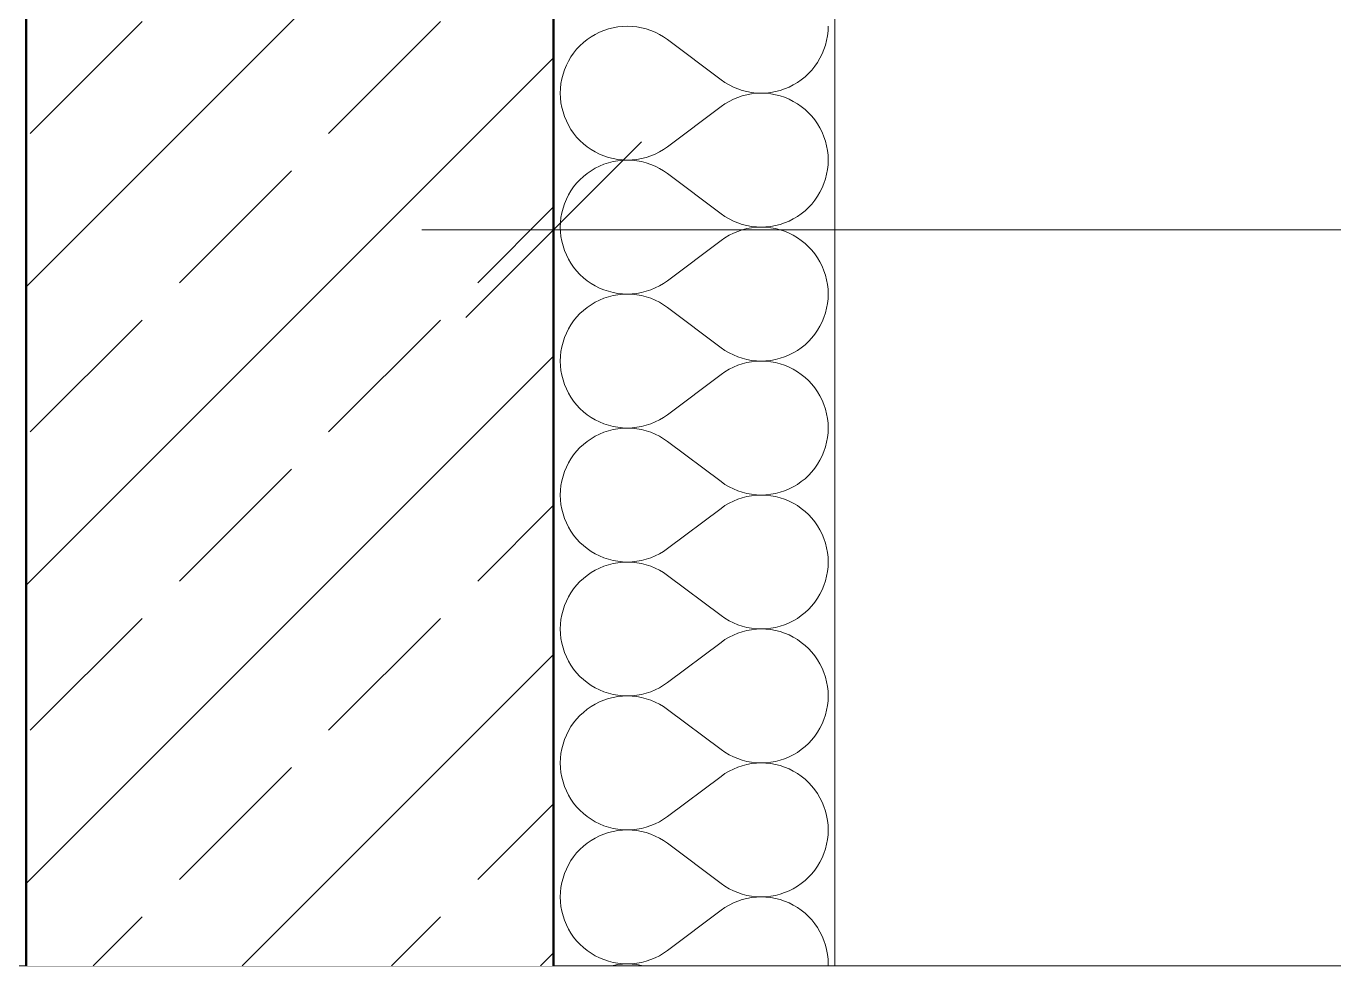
# Model space of a CAD drawing. Header units: centimetres. Extents: x 52.8 to 69.4, y 16.8 to 58.2.
# Drawn here: x 60.13 to 61.618, y 16.794 to 17.863 of the extents above; entities that cross this region are included whole.
import ezdxf
from ezdxf.xclip import XClip

# ---------------------------------------------------------------- set-up
doc = ezdxf.new("R2010")
doc.units = ezdxf.units.CM
doc.header["$MEASUREMENT"] = 0
doc.header["$XCLIPFRAME"] = 0
doc.set_wipeout_variables(frame=1)
for name, pattern in [('ML1_Strichlinie Eng Konstruktion', [0.225, 0.075, -0.15]), ('Strichlinie', [0.4, 0.3, -0.1]), ('Wipeout_Contour', [100, 0, -100])]:
    doc.linetypes.add(name, pattern=pattern)
for name, color, linetype in [('-2._Grundriss 2.UG_7_Bemaßung 50.gfb', 7, 'Continuous'), ('-2._Grundriss 2.UG_7_Decken.gfb', 7, 'Continuous'), ('-2._Grundriss 2.UG_7_Fassade.gfb', 7, 'Continuous'), ('-2._Grundriss 2.UG_7_Neubau_Wände massiv.gfb', 7, 'Continuous'), ('-2._Grundriss 2.UG_7_Unterdecken.gfb', 7, 'Continuous')]:
    doc.layers.add(name, color=color, linetype=linetype)

# ---------------------------------------------------------------- blocks, each defined once
blk = doc.blocks.new('*X308')
at = {"layer": '-2._Grundriss 2.UG_7_Fassade.gfb', "color": 8, "linetype": 'Continuous', "lineweight": 13, "ltscale": 10}
for p, q in [((60.7773, 17.8538), (60.7726, 17.8511)), ((60.7822, 17.8563), (60.7773, 17.8538)), ((60.7872, 17.8583), (60.7822, 17.8563)), ((60.7924, 17.8601), (60.7872, 17.8583)), ((60.7976, 17.8614), (60.7924, 17.8601)), ((60.803, 17.8624), (60.7976, 17.8614)), ((60.8084, 17.8629), (60.803, 17.8624)), ((60.8138, 17.8631), (60.8084, 17.8629)), ((60.8193, 17.8629), (60.8138, 17.8631)), ((60.8247, 17.8624), (60.8193, 17.8629)), ((60.83, 17.8614), (60.8247, 17.8624)), ((60.8353, 17.86), (60.83, 17.8614)), ((60.8405, 17.8583), (60.8353, 17.86)), ((60.8455, 17.8562), (60.8405, 17.8583)), ((60.8504, 17.8538), (60.8455, 17.8562)), ((60.855, 17.851), (60.8504, 17.8538)), ((61.0406, 17.8469), (61.0416, 17.8523)), ((61.0416, 17.8523), (61.0422, 17.8577)), ((61.0422, 17.8577), (61.0424, 17.8631)), ((60.7562, 17.8369), (60.7528, 17.8326)), ((60.7599, 17.8408), (60.7562, 17.8369)), ((60.7639, 17.8445), (60.7599, 17.8408)), ((60.7682, 17.848), (60.7639, 17.8445)), ((60.7726, 17.8511), (60.7682, 17.848)), ((60.8595, 17.8479), (60.855, 17.851)), ((60.8595, 17.8479), (60.9205, 17.8022)), ((61.0376, 17.8365), (61.0393, 17.8417)), ((61.0393, 17.8417), (61.0406, 17.8469)), ((60.7469, 17.8235), (60.7445, 17.8186)), ((60.7497, 17.8282), (60.7469, 17.8235)), ((60.7528, 17.8326), (60.7497, 17.8282)), ((61.0272, 17.8175), (61.0303, 17.8219)), ((61.0303, 17.8219), (61.033, 17.8266)), ((61.033, 17.8266), (61.0355, 17.8315)), ((61.0355, 17.8315), (61.0376, 17.8365)), ((60.7407, 17.8084), (60.7393, 17.8032)), ((60.7424, 17.8136), (60.7407, 17.8084)), ((60.7445, 17.8186), (60.7424, 17.8136)), ((61.016, 17.8055), (61.02, 17.8092)), ((61.02, 17.8092), (61.0237, 17.8132)), ((61.0237, 17.8132), (61.0272, 17.8175)), ((60.7378, 17.7924), (60.7376, 17.787)), ((60.7384, 17.7978), (60.7378, 17.7924)), ((60.7393, 17.8032), (60.7384, 17.7978)), ((60.9205, 17.8022), (60.9249, 17.7991)), ((60.9249, 17.7991), (60.9296, 17.7963)), ((60.9296, 17.7963), (60.9345, 17.7939)), ((60.9345, 17.7939), (60.9395, 17.7918)), ((60.9928, 17.7917), (60.9978, 17.7938)), ((60.9978, 17.7938), (61.0027, 17.7963)), ((61.0027, 17.7963), (61.0073, 17.799)), ((61.0073, 17.799), (61.0118, 17.8021)), ((61.0118, 17.8021), (61.016, 17.8055)), ((60.7376, 17.787), (60.7378, 17.7815)), ((60.7378, 17.7815), (60.7384, 17.7761)), ((60.9296, 17.7776), (60.9249, 17.7748)), ((60.9345, 17.78), (60.9296, 17.7776)), ((60.9395, 17.7821), (60.9345, 17.78)), ((60.9395, 17.7918), (60.9446, 17.7901)), ((60.9446, 17.7838), (60.9395, 17.7821)), ((60.9446, 17.7901), (60.9499, 17.7887)), ((60.9499, 17.7852), (60.9446, 17.7838)), ((60.9499, 17.7887), (60.9553, 17.7877)), ((60.9553, 17.7862), (60.9499, 17.7852)), ((60.9553, 17.7877), (60.9607, 17.7871)), ((60.9607, 17.7868), (60.9553, 17.7862)), ((60.9607, 17.7871), (60.9661, 17.787)), ((60.9661, 17.787), (60.9607, 17.7868)), ((60.9661, 17.787), (60.9716, 17.7871)), ((60.9716, 17.7868), (60.9661, 17.787)), ((60.9716, 17.7871), (60.977, 17.7877)), ((60.977, 17.7862), (60.9716, 17.7868)), ((60.977, 17.7877), (60.9823, 17.7887)), ((60.9823, 17.7852), (60.977, 17.7862)), ((60.9823, 17.7887), (60.9876, 17.79)), ((60.9876, 17.7839), (60.9823, 17.7852)), ((60.9876, 17.79), (60.9928, 17.7917)), ((60.9928, 17.7822), (60.9876, 17.7839)), ((60.9978, 17.7801), (60.9928, 17.7822)), ((61.0027, 17.7776), (60.9978, 17.7801)), ((61.0073, 17.7749), (61.0027, 17.7776)), ((60.7384, 17.7761), (60.7393, 17.7707)), ((60.7393, 17.7707), (60.7407, 17.7655)), ((60.7407, 17.7655), (60.7424, 17.7603)), ((60.8595, 17.726), (60.9205, 17.7717)), ((60.9249, 17.7748), (60.9205, 17.7717)), ((61.0118, 17.7718), (61.0073, 17.7749)), ((61.016, 17.7684), (61.0118, 17.7718)), ((61.02, 17.7647), (61.016, 17.7684)), ((61.0237, 17.7607), (61.02, 17.7647)), ((60.7424, 17.7603), (60.7445, 17.7553)), ((60.7445, 17.7553), (60.7469, 17.7504)), ((60.7469, 17.7504), (60.7497, 17.7457)), ((61.0272, 17.7564), (61.0237, 17.7607)), ((61.0303, 17.752), (61.0272, 17.7564)), ((61.033, 17.7473), (61.0303, 17.752)), ((60.7497, 17.7457), (60.7528, 17.7413)), ((60.7528, 17.7413), (60.7562, 17.737)), ((60.7562, 17.737), (60.7599, 17.7331)), ((60.7599, 17.7331), (60.7639, 17.7294)), ((61.0355, 17.7424), (61.033, 17.7473)), ((61.0376, 17.7374), (61.0355, 17.7424)), ((61.0393, 17.7322), (61.0376, 17.7374)), ((60.7639, 17.7294), (60.7682, 17.7259)), ((60.7682, 17.7259), (60.7726, 17.7228)), ((60.7726, 17.7228), (60.7773, 17.7201)), ((60.7773, 17.7201), (60.7822, 17.7176)), ((60.7822, 17.7176), (60.7872, 17.7156)), ((60.8405, 17.7156), (60.8455, 17.7177)), ((60.8455, 17.7177), (60.8504, 17.7201)), ((60.8504, 17.7201), (60.855, 17.7229)), ((60.855, 17.7229), (60.8595, 17.726)), ((61.0406, 17.727), (61.0393, 17.7322)), ((61.0416, 17.7216), (61.0406, 17.727)), ((61.0422, 17.7162), (61.0416, 17.7216)), ((60.7822, 17.7039), (60.7773, 17.7015)), ((60.7872, 17.706), (60.7822, 17.7039)), ((60.7872, 17.7156), (60.7924, 17.7138)), ((60.7924, 17.7077), (60.7872, 17.706)), ((60.7924, 17.7138), (60.7976, 17.7125)), ((60.7976, 17.709), (60.7924, 17.7077)), ((60.7976, 17.7125), (60.803, 17.7115)), ((60.803, 17.71), (60.7976, 17.709)), ((60.803, 17.7115), (60.8084, 17.711)), ((60.8084, 17.7106), (60.803, 17.71)), ((60.8084, 17.711), (60.8138, 17.7108)), ((60.8138, 17.7108), (60.8084, 17.7106)), ((60.8138, 17.7108), (60.8193, 17.711)), ((60.8193, 17.7106), (60.8138, 17.7108)), ((60.8193, 17.711), (60.8247, 17.7115)), ((60.8247, 17.71), (60.8193, 17.7106)), ((60.8247, 17.7115), (60.83, 17.7125)), ((60.83, 17.709), (60.8247, 17.71)), ((60.83, 17.7125), (60.8353, 17.7139)), ((60.8353, 17.7077), (60.83, 17.709)), ((60.8353, 17.7139), (60.8405, 17.7156)), ((60.8405, 17.7059), (60.8353, 17.7077)), ((60.8455, 17.7038), (60.8405, 17.7059)), ((60.8504, 17.7014), (60.8455, 17.7038)), ((61.0416, 17.6999), (61.0422, 17.7053)), ((61.0424, 17.7108), (61.0422, 17.7162)), ((61.0422, 17.7053), (61.0424, 17.7108)), ((60.7599, 17.6885), (60.7562, 17.6845)), ((60.7639, 17.6922), (60.7599, 17.6885)), ((60.7682, 17.6956), (60.7639, 17.6922)), ((60.7726, 17.6987), (60.7682, 17.6956)), ((60.7773, 17.7015), (60.7726, 17.6987)), ((60.855, 17.6986), (60.8504, 17.7014)), ((60.8595, 17.6955), (60.855, 17.6986)), ((60.8595, 17.6955), (60.9205, 17.6498)), ((61.0376, 17.6841), (61.0393, 17.6893)), ((61.0393, 17.6893), (61.0406, 17.6946)), ((61.0406, 17.6946), (61.0416, 17.6999)), ((60.7497, 17.6758), (60.7469, 17.6711)), ((60.7528, 17.6802), (60.7497, 17.6758)), ((60.7562, 17.6845), (60.7528, 17.6802)), ((61.0303, 17.6696), (61.033, 17.6742)), ((61.033, 17.6742), (61.0355, 17.6791)), ((61.0355, 17.6791), (61.0376, 17.6841)), ((60.7424, 17.6612), (60.7407, 17.656)), ((60.7445, 17.6662), (60.7424, 17.6612)), ((60.7469, 17.6711), (60.7445, 17.6662)), ((61.02, 17.6569), (61.0237, 17.6608)), ((61.0237, 17.6608), (61.0272, 17.6651)), ((61.0272, 17.6651), (61.0303, 17.6696)), ((60.7384, 17.6454), (60.7378, 17.64)), ((60.7393, 17.6508), (60.7384, 17.6454)), ((60.7407, 17.656), (60.7393, 17.6508)), ((60.9205, 17.6498), (60.9249, 17.6467)), ((60.9249, 17.6467), (60.9296, 17.6439)), ((60.9296, 17.6439), (60.9345, 17.6415)), ((60.9978, 17.6414), (61.0027, 17.6439)), ((61.0027, 17.6439), (61.0073, 17.6466)), ((61.0073, 17.6466), (61.0118, 17.6497)), ((61.0118, 17.6497), (61.016, 17.6532)), ((61.016, 17.6532), (61.02, 17.6569)), ((60.7378, 17.64), (60.7376, 17.6346)), ((60.7376, 17.6346), (60.7378, 17.6291)), ((60.7378, 17.6291), (60.7384, 17.6237)), ((60.9345, 17.6415), (60.9395, 17.6394)), ((60.9395, 17.6297), (60.9345, 17.6277)), ((60.9395, 17.6394), (60.9446, 17.6377)), ((60.9446, 17.6315), (60.9395, 17.6297)), ((60.9446, 17.6377), (60.9499, 17.6363)), ((60.9499, 17.6328), (60.9446, 17.6315)), ((60.9499, 17.6363), (60.9553, 17.6354)), ((60.9553, 17.6338), (60.9499, 17.6328)), ((60.9553, 17.6354), (60.9607, 17.6348)), ((60.9607, 17.6344), (60.9553, 17.6338)), ((60.9607, 17.6348), (60.9661, 17.6346)), ((60.9661, 17.6346), (60.9607, 17.6344)), ((60.9661, 17.6346), (60.9716, 17.6348)), ((60.9716, 17.6344), (60.9661, 17.6346)), ((60.9716, 17.6348), (60.977, 17.6353)), ((60.977, 17.6338), (60.9716, 17.6344)), ((60.977, 17.6353), (60.9823, 17.6363)), ((60.9823, 17.6328), (60.977, 17.6338)), ((60.9823, 17.6363), (60.9876, 17.6376)), ((60.9876, 17.6315), (60.9823, 17.6328)), ((60.9876, 17.6376), (60.9928, 17.6394)), ((60.9928, 17.6298), (60.9876, 17.6315)), ((60.9928, 17.6394), (60.9978, 17.6414)), ((60.9978, 17.6277), (60.9928, 17.6298)), ((60.7384, 17.6237), (60.7393, 17.6184)), ((60.7393, 17.6184), (60.7407, 17.6131)), ((60.8595, 17.5736), (60.9205, 17.6193)), ((60.9249, 17.6224), (60.9205, 17.6193)), ((60.9296, 17.6252), (60.9249, 17.6224)), ((60.9345, 17.6277), (60.9296, 17.6252)), ((61.0027, 17.6253), (60.9978, 17.6277)), ((61.0073, 17.6225), (61.0027, 17.6253)), ((61.0118, 17.6194), (61.0073, 17.6225)), ((61.016, 17.616), (61.0118, 17.6194)), ((61.02, 17.6123), (61.016, 17.616)), ((60.7407, 17.6131), (60.7424, 17.6079)), ((60.7424, 17.6079), (60.7445, 17.6029)), ((60.7445, 17.6029), (60.7469, 17.598)), ((61.0237, 17.6083), (61.02, 17.6123)), ((61.0272, 17.6041), (61.0237, 17.6083)), ((61.0303, 17.5996), (61.0272, 17.6041)), ((61.033, 17.5949), (61.0303, 17.5996)), ((60.7469, 17.598), (60.7497, 17.5934)), ((60.7497, 17.5934), (60.7528, 17.5889)), ((60.7528, 17.5889), (60.7562, 17.5847)), ((60.7562, 17.5847), (60.7599, 17.5807)), ((61.0355, 17.59), (61.033, 17.5949)), ((61.0376, 17.585), (61.0355, 17.59)), ((61.0393, 17.5799), (61.0376, 17.585)), ((60.7599, 17.5807), (60.7639, 17.577)), ((60.7639, 17.577), (60.7682, 17.5736)), ((60.7682, 17.5736), (60.7726, 17.5705)), ((60.7726, 17.5705), (60.7773, 17.5677)), ((60.8504, 17.5677), (60.855, 17.5705)), ((60.855, 17.5705), (60.8595, 17.5736)), ((61.0406, 17.5746), (61.0393, 17.5799)), ((61.0416, 17.5692), (61.0406, 17.5746)), ((61.0422, 17.5638), (61.0416, 17.5692)), ((60.7773, 17.5677), (60.7822, 17.5652)), ((60.7822, 17.5652), (60.7872, 17.5632)), ((60.7872, 17.5632), (60.7924, 17.5615)), ((60.7924, 17.5553), (60.7872, 17.5536)), ((60.7924, 17.5615), (60.7976, 17.5601)), ((60.7976, 17.5566), (60.7924, 17.5553)), ((60.7976, 17.5601), (60.803, 17.5591)), ((60.803, 17.5576), (60.7976, 17.5566)), ((60.803, 17.5591), (60.8084, 17.5586)), ((60.8084, 17.5582), (60.803, 17.5576)), ((60.8084, 17.5586), (60.8138, 17.5584)), ((60.8138, 17.5584), (60.8084, 17.5582)), ((60.8138, 17.5584), (60.8193, 17.5586)), ((60.8193, 17.5582), (60.8138, 17.5584)), ((60.8193, 17.5586), (60.8247, 17.5592)), ((60.8247, 17.5576), (60.8193, 17.5582)), ((60.8247, 17.5592), (60.83, 17.5601)), ((60.83, 17.5566), (60.8247, 17.5576)), ((60.83, 17.5601), (60.8353, 17.5615)), ((60.8353, 17.5553), (60.83, 17.5566)), ((60.8353, 17.5615), (60.8405, 17.5632)), ((60.8405, 17.5536), (60.8353, 17.5553)), ((60.8405, 17.5632), (60.8455, 17.5653)), ((60.8455, 17.5653), (60.8504, 17.5677)), ((61.0424, 17.5584), (61.0422, 17.5638)), ((61.0422, 17.5529), (61.0424, 17.5584)), ((60.7639, 17.5398), (60.7599, 17.5361)), ((60.7682, 17.5432), (60.7639, 17.5398)), ((60.7726, 17.5463), (60.7682, 17.5432)), ((60.7773, 17.5491), (60.7726, 17.5463)), ((60.7822, 17.5515), (60.7773, 17.5491)), ((60.7872, 17.5536), (60.7822, 17.5515)), ((60.8455, 17.5515), (60.8405, 17.5536)), ((60.8504, 17.549), (60.8455, 17.5515)), ((60.855, 17.5462), (60.8504, 17.549)), ((60.8595, 17.5431), (60.855, 17.5462)), ((60.8595, 17.5431), (60.9205, 17.4974)), ((61.0393, 17.5369), (61.0406, 17.5422)), ((61.0406, 17.5422), (61.0416, 17.5475)), ((61.0416, 17.5475), (61.0422, 17.5529)), ((60.7528, 17.5279), (60.7497, 17.5234)), ((60.7562, 17.5321), (60.7528, 17.5279)), ((60.7599, 17.5361), (60.7562, 17.5321)), ((61.033, 17.5219), (61.0355, 17.5267)), ((61.0355, 17.5267), (61.0376, 17.5317)), ((61.0376, 17.5317), (61.0393, 17.5369)), ((60.7445, 17.5139), (60.7424, 17.5088)), ((60.7469, 17.5187), (60.7445, 17.5139)), ((60.7497, 17.5234), (60.7469, 17.5187)), ((61.0237, 17.5085), (61.0272, 17.5127)), ((61.0272, 17.5127), (61.0303, 17.5172)), ((61.0303, 17.5172), (61.033, 17.5219)), ((60.7393, 17.4984), (60.7384, 17.493)), ((60.7407, 17.5037), (60.7393, 17.4984)), ((60.7424, 17.5088), (60.7407, 17.5037)), ((60.9205, 17.4974), (60.9249, 17.4943)), ((61.0073, 17.4943), (61.0118, 17.4974)), ((61.0118, 17.4974), (61.016, 17.5008)), ((61.016, 17.5008), (61.02, 17.5045)), ((61.02, 17.5045), (61.0237, 17.5085)), ((60.7378, 17.4876), (60.7376, 17.4822)), ((60.7376, 17.4822), (60.7378, 17.4768)), ((60.7384, 17.493), (60.7378, 17.4876)), ((60.9249, 17.4943), (60.9296, 17.4915)), ((60.9296, 17.4915), (60.9345, 17.4891)), ((60.9345, 17.4891), (60.9395, 17.487)), ((60.9395, 17.487), (60.9446, 17.4853)), ((60.9446, 17.4853), (60.9499, 17.4839)), ((60.9499, 17.4804), (60.9446, 17.4791)), ((60.9499, 17.4839), (60.9553, 17.483)), ((60.9553, 17.4814), (60.9499, 17.4804)), ((60.9553, 17.483), (60.9607, 17.4824)), ((60.9607, 17.482), (60.9553, 17.4814)), ((60.9607, 17.4824), (60.9661, 17.4822)), ((60.9661, 17.4822), (60.9607, 17.482)), ((60.9661, 17.4822), (60.9716, 17.4824)), ((60.9716, 17.482), (60.9661, 17.4822)), ((60.9716, 17.4824), (60.977, 17.483)), ((60.977, 17.4814), (60.9716, 17.482)), ((60.977, 17.483), (60.9823, 17.4839)), ((60.9823, 17.4805), (60.977, 17.4814)), ((60.9823, 17.4839), (60.9876, 17.4853)), ((60.9876, 17.4791), (60.9823, 17.4805)), ((60.9876, 17.4853), (60.9928, 17.487)), ((60.9928, 17.487), (60.9978, 17.4891)), ((60.9978, 17.4891), (61.0027, 17.4915)), ((61.0027, 17.4915), (61.0073, 17.4943)), ((60.7378, 17.4768), (60.7384, 17.4713)), ((60.7384, 17.4713), (60.7393, 17.466)), ((60.7393, 17.466), (60.7407, 17.4607)), ((60.8595, 17.4212), (60.9205, 17.467)), ((60.9249, 17.4701), (60.9205, 17.467)), ((60.9296, 17.4728), (60.9249, 17.4701)), ((60.9345, 17.4753), (60.9296, 17.4728)), ((60.9395, 17.4774), (60.9345, 17.4753)), ((60.9446, 17.4791), (60.9395, 17.4774)), ((60.9928, 17.4774), (60.9876, 17.4791)), ((60.9978, 17.4753), (60.9928, 17.4774)), ((61.0027, 17.4729), (60.9978, 17.4753)), ((61.0073, 17.4701), (61.0027, 17.4729)), ((61.0118, 17.467), (61.0073, 17.4701)), ((61.016, 17.4636), (61.0118, 17.467)), ((60.7407, 17.4607), (60.7424, 17.4556)), ((60.7424, 17.4556), (60.7445, 17.4505)), ((60.7445, 17.4505), (60.7469, 17.4457)), ((61.02, 17.4599), (61.016, 17.4636)), ((61.0237, 17.4559), (61.02, 17.4599)), ((61.0272, 17.4517), (61.0237, 17.4559)), ((61.0303, 17.4472), (61.0272, 17.4517)), ((60.7469, 17.4457), (60.7497, 17.441)), ((60.7497, 17.441), (60.7528, 17.4365)), ((60.7528, 17.4365), (60.7562, 17.4323)), ((61.033, 17.4425), (61.0303, 17.4472)), ((61.0355, 17.4377), (61.033, 17.4425)), ((61.0376, 17.4326), (61.0355, 17.4377)), ((60.7562, 17.4323), (60.7599, 17.4283)), ((60.7599, 17.4283), (60.7639, 17.4246)), ((60.7639, 17.4246), (60.7682, 17.4212)), ((60.7682, 17.4212), (60.7726, 17.4181)), ((60.855, 17.4181), (60.8595, 17.4212)), ((61.0393, 17.4275), (61.0376, 17.4326)), ((61.0406, 17.4222), (61.0393, 17.4275)), ((61.0416, 17.4168), (61.0406, 17.4222)), ((60.7726, 17.4181), (60.7773, 17.4153)), ((60.7773, 17.4153), (60.7822, 17.4129)), ((60.7822, 17.4129), (60.7872, 17.4108)), ((60.7872, 17.4108), (60.7924, 17.4091)), ((60.7924, 17.4091), (60.7976, 17.4077)), ((60.7976, 17.4077), (60.803, 17.4068)), ((60.803, 17.4052), (60.7976, 17.4043)), ((60.803, 17.4068), (60.8084, 17.4062)), ((60.8084, 17.4058), (60.803, 17.4052)), ((60.8084, 17.4062), (60.8138, 17.406)), ((60.8138, 17.406), (60.8084, 17.4058)), ((60.8138, 17.406), (60.8193, 17.4062)), ((60.8193, 17.4058), (60.8138, 17.406)), ((60.8193, 17.4062), (60.8247, 17.4068)), ((60.8247, 17.4052), (60.8193, 17.4058)), ((60.8247, 17.4068), (60.83, 17.4078)), ((60.83, 17.4042), (60.8247, 17.4052)), ((60.83, 17.4078), (60.8353, 17.4091)), ((60.8353, 17.4091), (60.8405, 17.4108)), ((60.8405, 17.4108), (60.8455, 17.4129)), ((60.8455, 17.4129), (60.8504, 17.4153)), ((60.8504, 17.4153), (60.855, 17.4181)), ((61.0422, 17.4114), (61.0416, 17.4168)), ((61.0424, 17.406), (61.0422, 17.4114)), ((61.0422, 17.4006), (61.0424, 17.406)), ((60.7682, 17.3908), (60.7639, 17.3874)), ((60.7726, 17.3939), (60.7682, 17.3908)), ((60.7773, 17.3967), (60.7726, 17.3939)), ((60.7822, 17.3991), (60.7773, 17.3967)), ((60.7872, 17.4012), (60.7822, 17.3991)), ((60.7924, 17.4029), (60.7872, 17.4012)), ((60.7976, 17.4043), (60.7924, 17.4029)), ((60.8353, 17.4029), (60.83, 17.4042)), ((60.8405, 17.4012), (60.8353, 17.4029)), ((60.8455, 17.3991), (60.8405, 17.4012)), ((60.8504, 17.3966), (60.8455, 17.3991)), ((60.855, 17.3939), (60.8504, 17.3966)), ((60.8595, 17.3908), (60.855, 17.3939)), ((60.8595, 17.3908), (60.9205, 17.345)), ((61.0406, 17.3898), (61.0416, 17.3952)), ((61.0416, 17.3952), (61.0422, 17.4006)), ((60.7528, 17.3755), (60.7497, 17.371)), ((60.7562, 17.3797), (60.7528, 17.3755)), ((60.7599, 17.3837), (60.7562, 17.3797)), ((60.7639, 17.3874), (60.7599, 17.3837)), ((61.0355, 17.3743), (61.0376, 17.3794)), ((61.0376, 17.3794), (61.0393, 17.3845)), ((61.0393, 17.3845), (61.0406, 17.3898)), ((60.7445, 17.3615), (60.7424, 17.3564)), ((60.7469, 17.3663), (60.7445, 17.3615)), ((60.7497, 17.371), (60.7469, 17.3663)), ((61.0272, 17.3603), (61.0303, 17.3648)), ((61.0303, 17.3648), (61.033, 17.3695)), ((61.033, 17.3695), (61.0355, 17.3743)), ((60.7393, 17.346), (60.7384, 17.3407)), ((60.7407, 17.3513), (60.7393, 17.346)), ((60.7424, 17.3564), (60.7407, 17.3513)), ((61.0118, 17.345), (61.016, 17.3484)), ((61.016, 17.3484), (61.02, 17.3521)), ((61.02, 17.3521), (61.0237, 17.3561)), ((61.0237, 17.3561), (61.0272, 17.3603)), ((60.7378, 17.3352), (60.7376, 17.3298)), ((60.7384, 17.3407), (60.7378, 17.3352)), ((60.9205, 17.345), (60.9249, 17.3419)), ((60.9249, 17.3419), (60.9296, 17.3392)), ((60.9296, 17.3392), (60.9345, 17.3367)), ((60.9345, 17.3367), (60.9395, 17.3346)), ((60.9395, 17.3346), (60.9446, 17.3329)), ((60.9446, 17.3329), (60.9499, 17.3316)), ((60.9499, 17.3316), (60.9553, 17.3306)), ((60.977, 17.3306), (60.9823, 17.3315)), ((60.9823, 17.3315), (60.9876, 17.3329)), ((60.9876, 17.3329), (60.9928, 17.3346)), ((60.9928, 17.3346), (60.9978, 17.3367)), ((60.9978, 17.3367), (61.0027, 17.3391)), ((61.0027, 17.3391), (61.0073, 17.3419)), ((61.0073, 17.3419), (61.0118, 17.345)), ((60.7376, 17.3298), (60.7378, 17.3244)), ((60.7378, 17.3244), (60.7384, 17.319)), ((60.7384, 17.319), (60.7393, 17.3136)), ((60.9249, 17.3177), (60.9205, 17.3146)), ((60.9296, 17.3205), (60.9249, 17.3177)), ((60.9345, 17.3229), (60.9296, 17.3205)), ((60.9395, 17.325), (60.9345, 17.3229)), ((60.9446, 17.3267), (60.9395, 17.325)), ((60.9499, 17.3281), (60.9446, 17.3267)), ((60.9553, 17.329), (60.9499, 17.3281)), ((60.9553, 17.3306), (60.9607, 17.33)), ((60.9607, 17.3296), (60.9553, 17.329)), ((60.9607, 17.33), (60.9661, 17.3298)), ((60.9661, 17.3298), (60.9607, 17.3296)), ((60.9661, 17.3298), (60.9716, 17.33)), ((60.9716, 17.3296), (60.9661, 17.3298)), ((60.9716, 17.33), (60.977, 17.3306)), ((60.977, 17.329), (60.9716, 17.3296)), ((60.9823, 17.3281), (60.977, 17.329)), ((60.9876, 17.3267), (60.9823, 17.3281)), ((60.9928, 17.325), (60.9876, 17.3267)), ((60.9978, 17.3229), (60.9928, 17.325)), ((61.0027, 17.3205), (60.9978, 17.3229)), ((61.0073, 17.3177), (61.0027, 17.3205)), ((61.0118, 17.3146), (61.0073, 17.3177)), ((60.7393, 17.3136), (60.7407, 17.3083)), ((60.7407, 17.3083), (60.7424, 17.3032)), ((60.7424, 17.3032), (60.7445, 17.2981)), ((60.8595, 17.2689), (60.9205, 17.3146)), ((61.016, 17.3112), (61.0118, 17.3146)), ((61.02, 17.3075), (61.016, 17.3112)), ((61.0237, 17.3035), (61.02, 17.3075)), ((61.0272, 17.2993), (61.0237, 17.3035)), ((60.7445, 17.2981), (60.7469, 17.2933)), ((60.7469, 17.2933), (60.7497, 17.2886)), ((60.7497, 17.2886), (60.7528, 17.2841)), ((61.0303, 17.2948), (61.0272, 17.2993)), ((61.033, 17.2901), (61.0303, 17.2948)), ((61.0355, 17.2853), (61.033, 17.2901)), ((60.7528, 17.2841), (60.7562, 17.2799)), ((60.7562, 17.2799), (60.7599, 17.2759)), ((60.7599, 17.2759), (60.7639, 17.2722)), ((60.7639, 17.2722), (60.7682, 17.2688)), ((61.0376, 17.2803), (61.0355, 17.2853)), ((61.0393, 17.2751), (61.0376, 17.2803)), ((61.0406, 17.2698), (61.0393, 17.2751)), ((60.7682, 17.2688), (60.7726, 17.2657)), ((60.7726, 17.2657), (60.7773, 17.2629)), ((60.7773, 17.2629), (60.7822, 17.2605)), ((60.7822, 17.2605), (60.7872, 17.2584)), ((60.7872, 17.2584), (60.7924, 17.2567)), ((60.7924, 17.2567), (60.7976, 17.2553)), ((60.83, 17.2554), (60.8353, 17.2567)), ((60.8353, 17.2567), (60.8405, 17.2584)), ((60.8405, 17.2584), (60.8455, 17.2605)), ((60.8455, 17.2605), (60.8504, 17.263)), ((60.8504, 17.263), (60.855, 17.2657)), ((60.855, 17.2657), (60.8595, 17.2689)), ((61.0416, 17.2645), (61.0406, 17.2698)), ((61.0422, 17.2591), (61.0416, 17.2645)), ((61.0424, 17.2536), (61.0422, 17.2591)), ((60.7726, 17.2415), (60.7682, 17.2384)), ((60.7773, 17.2443), (60.7726, 17.2415)), ((60.7822, 17.2467), (60.7773, 17.2443)), ((60.7872, 17.2488), (60.7822, 17.2467)), ((60.7924, 17.2505), (60.7872, 17.2488)), ((60.7976, 17.2519), (60.7924, 17.2505)), ((60.7976, 17.2553), (60.803, 17.2544)), ((60.803, 17.2528), (60.7976, 17.2519)), ((60.803, 17.2544), (60.8084, 17.2538)), ((60.8084, 17.2534), (60.803, 17.2528)), ((60.8084, 17.2538), (60.8138, 17.2536)), ((60.8138, 17.2536), (60.8084, 17.2534)), ((60.8138, 17.2536), (60.8193, 17.2538)), ((60.8193, 17.2534), (60.8138, 17.2536)), ((60.8193, 17.2538), (60.8247, 17.2544)), ((60.8247, 17.2528), (60.8193, 17.2534)), ((60.8247, 17.2544), (60.83, 17.2554)), ((60.83, 17.2519), (60.8247, 17.2528)), ((60.8353, 17.2505), (60.83, 17.2519)), ((60.8405, 17.2488), (60.8353, 17.2505)), ((60.8455, 17.2467), (60.8405, 17.2488)), ((60.8504, 17.2443), (60.8455, 17.2467)), ((60.855, 17.2415), (60.8504, 17.2443)), ((61.0406, 17.2374), (61.0416, 17.2428)), ((61.0416, 17.2428), (61.0422, 17.2482)), ((61.0422, 17.2482), (61.0424, 17.2536)), ((60.7562, 17.2273), (60.7528, 17.2231)), ((60.7599, 17.2313), (60.7562, 17.2273)), ((60.7639, 17.235), (60.7599, 17.2313)), ((60.7682, 17.2384), (60.7639, 17.235)), ((60.8595, 17.2384), (60.855, 17.2415)), ((60.8595, 17.2384), (60.9205, 17.1927)), ((61.0355, 17.222), (61.0376, 17.227)), ((61.0376, 17.227), (61.0393, 17.2321)), ((61.0393, 17.2321), (61.0406, 17.2374)), ((60.7469, 17.214), (60.7445, 17.2091)), ((60.7497, 17.2186), (60.7469, 17.214)), ((60.7528, 17.2231), (60.7497, 17.2186)), ((61.0272, 17.2079), (61.0303, 17.2124)), ((61.0303, 17.2124), (61.033, 17.2171)), ((61.033, 17.2171), (61.0355, 17.222)), ((60.7407, 17.1989), (60.7393, 17.1936)), ((60.7424, 17.2041), (60.7407, 17.1989)), ((60.7445, 17.2091), (60.7424, 17.2041)), ((61.016, 17.196), (61.02, 17.1997)), ((61.02, 17.1997), (61.0237, 17.2037)), ((61.0237, 17.2037), (61.0272, 17.2079)), ((60.7378, 17.1829), (60.7376, 17.1774)), ((60.7384, 17.1883), (60.7378, 17.1829)), ((60.7393, 17.1936), (60.7384, 17.1883)), ((60.9205, 17.1927), (60.9249, 17.1896)), ((60.9249, 17.1896), (60.9296, 17.1868)), ((60.9296, 17.1868), (60.9345, 17.1843)), ((60.9345, 17.1843), (60.9395, 17.1823)), ((60.9395, 17.1823), (60.9446, 17.1805)), ((60.9876, 17.1805), (60.9928, 17.1822)), ((60.9928, 17.1822), (60.9978, 17.1843)), ((60.9978, 17.1843), (61.0027, 17.1867)), ((61.0027, 17.1867), (61.0073, 17.1895)), ((61.0073, 17.1895), (61.0118, 17.1926)), ((61.0118, 17.1926), (61.016, 17.196)), ((60.7376, 17.1774), (60.7378, 17.172)), ((60.7378, 17.172), (60.7384, 17.1666)), ((60.9296, 17.1681), (60.9249, 17.1653)), ((60.9345, 17.1705), (60.9296, 17.1681)), ((60.9395, 17.1726), (60.9345, 17.1705)), ((60.9446, 17.1743), (60.9395, 17.1726)), ((60.9446, 17.1805), (60.9499, 17.1792)), ((60.9499, 17.1757), (60.9446, 17.1743)), ((60.9499, 17.1792), (60.9553, 17.1782)), ((60.9553, 17.1766), (60.9499, 17.1757)), ((60.9553, 17.1782), (60.9607, 17.1776)), ((60.9607, 17.1772), (60.9553, 17.1766)), ((60.9607, 17.1776), (60.9661, 17.1774)), ((60.9661, 17.1774), (60.9607, 17.1772)), ((60.9661, 17.1774), (60.9716, 17.1776)), ((60.9716, 17.1772), (60.9661, 17.1774)), ((60.9716, 17.1776), (60.977, 17.1782)), ((60.977, 17.1767), (60.9716, 17.1772)), ((60.977, 17.1782), (60.9823, 17.1792)), ((60.9823, 17.1757), (60.977, 17.1767)), ((60.9823, 17.1792), (60.9876, 17.1805)), ((60.9876, 17.1744), (60.9823, 17.1757)), ((60.9928, 17.1726), (60.9876, 17.1744)), ((60.9978, 17.1706), (60.9928, 17.1726)), ((61.0027, 17.1681), (60.9978, 17.1706)), ((61.0073, 17.1653), (61.0027, 17.1681)), ((60.7384, 17.1666), (60.7393, 17.1612)), ((60.7393, 17.1612), (60.7407, 17.156)), ((60.7407, 17.156), (60.7424, 17.1508)), ((60.8595, 17.1165), (60.9205, 17.1622)), ((60.9249, 17.1653), (60.9205, 17.1622)), ((61.0118, 17.1622), (61.0073, 17.1653)), ((61.016, 17.1588), (61.0118, 17.1622)), ((61.02, 17.1551), (61.016, 17.1588)), ((61.0237, 17.1511), (61.02, 17.1551)), ((60.7424, 17.1508), (60.7445, 17.1458)), ((60.7445, 17.1458), (60.7469, 17.1409)), ((60.7469, 17.1409), (60.7497, 17.1362)), ((61.0272, 17.1469), (61.0237, 17.1511)), ((61.0303, 17.1424), (61.0272, 17.1469)), ((61.033, 17.1378), (61.0303, 17.1424)), ((61.0355, 17.1329), (61.033, 17.1378)), ((60.7497, 17.1362), (60.7528, 17.1318)), ((60.7528, 17.1318), (60.7562, 17.1275)), ((60.7562, 17.1275), (60.7599, 17.1235)), ((60.7599, 17.1235), (60.7639, 17.1198)), ((61.0376, 17.1279), (61.0355, 17.1329)), ((61.0393, 17.1227), (61.0376, 17.1279)), ((61.0406, 17.1174), (61.0393, 17.1227)), ((60.7639, 17.1198), (60.7682, 17.1164)), ((60.7682, 17.1164), (60.7726, 17.1133)), ((60.7726, 17.1133), (60.7773, 17.1105)), ((60.7773, 17.1105), (60.7822, 17.1081)), ((60.7822, 17.1081), (60.7872, 17.106)), ((60.8405, 17.1061), (60.8455, 17.1081)), ((60.8455, 17.1081), (60.8504, 17.1106)), ((60.8504, 17.1106), (60.855, 17.1134)), ((60.855, 17.1134), (60.8595, 17.1165)), ((61.0416, 17.1121), (61.0406, 17.1174)), ((61.0422, 17.1067), (61.0416, 17.1121)), ((60.7822, 17.0944), (60.7773, 17.0919)), ((60.7872, 17.0964), (60.7822, 17.0944)), ((60.7872, 17.106), (60.7924, 17.1043)), ((60.7924, 17.0982), (60.7872, 17.0964)), ((60.7924, 17.1043), (60.7976, 17.103)), ((60.7976, 17.0995), (60.7924, 17.0982)), ((60.7976, 17.103), (60.803, 17.102)), ((60.803, 17.1005), (60.7976, 17.0995)), ((60.803, 17.102), (60.8084, 17.1014)), ((60.8084, 17.101), (60.803, 17.1005)), ((60.8084, 17.1014), (60.8138, 17.1012)), ((60.8138, 17.1012), (60.8084, 17.101)), ((60.8138, 17.1012), (60.8193, 17.1014)), ((60.8193, 17.101), (60.8138, 17.1012)), ((60.8193, 17.1014), (60.8247, 17.102)), ((60.8247, 17.1005), (60.8193, 17.101)), ((60.8247, 17.102), (60.83, 17.103)), ((60.83, 17.0995), (60.8247, 17.1005)), ((60.83, 17.103), (60.8353, 17.1043)), ((60.8353, 17.0981), (60.83, 17.0995)), ((60.8353, 17.1043), (60.8405, 17.1061)), ((60.8405, 17.0964), (60.8353, 17.0981)), ((60.8455, 17.0943), (60.8405, 17.0964)), ((60.8504, 17.0919), (60.8455, 17.0943)), ((61.0416, 17.0904), (61.0422, 17.0958)), ((61.0424, 17.1012), (61.0422, 17.1067)), ((61.0422, 17.0958), (61.0424, 17.1012)), ((60.7599, 17.0789), (60.7562, 17.075)), ((60.7639, 17.0826), (60.7599, 17.0789)), ((60.7682, 17.0861), (60.7639, 17.0826)), ((60.7726, 17.0892), (60.7682, 17.0861)), ((60.7773, 17.0919), (60.7726, 17.0892)), ((60.855, 17.0891), (60.8504, 17.0919)), ((60.8595, 17.086), (60.855, 17.0891)), ((60.8595, 17.086), (60.9205, 17.0403)), ((61.0376, 17.0746), (61.0393, 17.0798)), ((61.0393, 17.0798), (61.0406, 17.085)), ((61.0406, 17.085), (61.0416, 17.0904)), ((60.7497, 17.0663), (60.7469, 17.0616)), ((60.7528, 17.0707), (60.7497, 17.0663)), ((60.7562, 17.075), (60.7528, 17.0707)), ((61.0303, 17.06), (61.033, 17.0647)), ((61.033, 17.0647), (61.0355, 17.0696)), ((61.0355, 17.0696), (61.0376, 17.0746)), ((60.7424, 17.0517), (60.7407, 17.0465)), ((60.7445, 17.0567), (60.7424, 17.0517)), ((60.7469, 17.0616), (60.7445, 17.0567)), ((61.02, 17.0473), (61.0237, 17.0513)), ((61.0237, 17.0513), (61.0272, 17.0556)), ((61.0272, 17.0556), (61.0303, 17.06)), ((60.7384, 17.0359), (60.7378, 17.0305)), ((60.7393, 17.0412), (60.7384, 17.0359)), ((60.7407, 17.0465), (60.7393, 17.0412)), ((60.9205, 17.0403), (60.9249, 17.0372)), ((60.9249, 17.0372), (60.9296, 17.0344)), ((60.9296, 17.0344), (60.9345, 17.032)), ((60.9978, 17.0319), (61.0027, 17.0343)), ((61.0027, 17.0343), (61.0073, 17.0371)), ((61.0073, 17.0371), (61.0118, 17.0402)), ((61.0118, 17.0402), (61.016, 17.0436)), ((61.016, 17.0436), (61.02, 17.0473)), ((60.7378, 17.0305), (60.7376, 17.025)), ((60.7376, 17.025), (60.7378, 17.0196)), ((60.7378, 17.0196), (60.7384, 17.0142)), ((60.9345, 17.032), (60.9395, 17.0299)), ((60.9395, 17.0202), (60.9345, 17.0181)), ((60.9395, 17.0299), (60.9446, 17.0281)), ((60.9446, 17.0219), (60.9395, 17.0202)), ((60.9446, 17.0281), (60.9499, 17.0268)), ((60.9499, 17.0233), (60.9446, 17.0219)), ((60.9499, 17.0268), (60.9553, 17.0258)), ((60.9553, 17.0243), (60.9499, 17.0233)), ((60.9553, 17.0258), (60.9607, 17.0252)), ((60.9607, 17.0248), (60.9553, 17.0243)), ((60.9607, 17.0252), (60.9661, 17.025)), ((60.9661, 17.025), (60.9607, 17.0248)), ((60.9661, 17.025), (60.9716, 17.0252)), ((60.9716, 17.0249), (60.9661, 17.025)), ((60.9716, 17.0252), (60.977, 17.0258)), ((60.977, 17.0243), (60.9716, 17.0249)), ((60.977, 17.0258), (60.9823, 17.0268)), ((60.9823, 17.0233), (60.977, 17.0243)), ((60.9823, 17.0268), (60.9876, 17.0281)), ((60.9876, 17.022), (60.9823, 17.0233)), ((60.9876, 17.0281), (60.9928, 17.0298)), ((60.9928, 17.0203), (60.9876, 17.022)), ((60.9928, 17.0298), (60.9978, 17.0319)), ((60.9978, 17.0182), (60.9928, 17.0203)), ((60.7384, 17.0142), (60.7393, 17.0088)), ((60.7393, 17.0088), (60.7407, 17.0036)), ((60.7407, 17.0036), (60.7424, 16.9984)), ((60.8595, 16.9641), (60.9205, 17.0098)), ((60.9249, 17.0129), (60.9205, 17.0098)), ((60.9296, 17.0157), (60.9249, 17.0129)), ((60.9345, 17.0181), (60.9296, 17.0157)), ((61.0027, 17.0157), (60.9978, 17.0182)), ((61.0073, 17.013), (61.0027, 17.0157)), ((61.0118, 17.0099), (61.0073, 17.013)), ((61.016, 17.0065), (61.0118, 17.0099)), ((61.02, 17.0027), (61.016, 17.0065)), ((60.7424, 16.9984), (60.7445, 16.9934)), ((60.7445, 16.9934), (60.7469, 16.9885)), ((61.0237, 16.9988), (61.02, 17.0027)), ((61.0272, 16.9945), (61.0237, 16.9988)), ((61.0303, 16.9901), (61.0272, 16.9945)), ((61.033, 16.9854), (61.0303, 16.9901)), ((60.7469, 16.9885), (60.7497, 16.9838)), ((60.7497, 16.9838), (60.7528, 16.9794)), ((60.7528, 16.9794), (60.7562, 16.9751)), ((60.7562, 16.9751), (60.7599, 16.9712)), ((61.0355, 16.9805), (61.033, 16.9854)), ((61.0376, 16.9755), (61.0355, 16.9805)), ((61.0393, 16.9703), (61.0376, 16.9755)), ((60.7599, 16.9712), (60.7639, 16.9674)), ((60.7639, 16.9674), (60.7682, 16.964)), ((60.7682, 16.964), (60.7726, 16.9609)), ((60.7726, 16.9609), (60.7773, 16.9582)), ((60.8504, 16.9582), (60.855, 16.961)), ((60.855, 16.961), (60.8595, 16.9641)), ((61.0406, 16.9651), (61.0393, 16.9703)), ((61.0416, 16.9597), (61.0406, 16.9651)), ((61.0422, 16.9543), (61.0416, 16.9597)), ((60.7773, 16.9582), (60.7822, 16.9557)), ((60.7822, 16.9557), (60.7872, 16.9536)), ((60.7872, 16.9441), (60.7822, 16.942)), ((60.7872, 16.9536), (60.7924, 16.9519)), ((60.7924, 16.9458), (60.7872, 16.9441)), ((60.7924, 16.9519), (60.7976, 16.9506)), ((60.7976, 16.9471), (60.7924, 16.9458)), ((60.7976, 16.9506), (60.803, 16.9496)), ((60.803, 16.9481), (60.7976, 16.9471)), ((60.803, 16.9496), (60.8084, 16.949)), ((60.8084, 16.9487), (60.803, 16.9481)), ((60.8084, 16.949), (60.8138, 16.9489)), ((60.8138, 16.9489), (60.8084, 16.9487)), ((60.8138, 16.9489), (60.8193, 16.9491)), ((60.8193, 16.9487), (60.8138, 16.9489)), ((60.8193, 16.9491), (60.8247, 16.9496)), ((60.8247, 16.9481), (60.8193, 16.9487)), ((60.8247, 16.9496), (60.83, 16.9506)), ((60.83, 16.9471), (60.8247, 16.9481)), ((60.83, 16.9506), (60.8353, 16.952)), ((60.8353, 16.9458), (60.83, 16.9471)), ((60.8353, 16.952), (60.8405, 16.9537)), ((60.8405, 16.944), (60.8353, 16.9458)), ((60.8405, 16.9537), (60.8455, 16.9558)), ((60.8455, 16.9419), (60.8405, 16.944)), ((60.8455, 16.9558), (60.8504, 16.9582)), ((61.0424, 16.9489), (61.0422, 16.9543)), ((61.0422, 16.9434), (61.0424, 16.9489)), ((60.7639, 16.9303), (60.7599, 16.9266)), ((60.7682, 16.9337), (60.7639, 16.9303)), ((60.7726, 16.9368), (60.7682, 16.9337)), ((60.7773, 16.9396), (60.7726, 16.9368)), ((60.7822, 16.942), (60.7773, 16.9396)), ((60.8504, 16.9395), (60.8455, 16.9419)), ((60.855, 16.9367), (60.8504, 16.9395)), ((60.8595, 16.9336), (60.855, 16.9367)), ((60.8595, 16.9336), (60.9205, 16.8879)), ((61.0393, 16.9274), (61.0406, 16.9327)), ((61.0406, 16.9327), (61.0416, 16.938)), ((61.0416, 16.938), (61.0422, 16.9434)), ((60.7528, 16.9183), (60.7497, 16.9139)), ((60.7562, 16.9226), (60.7528, 16.9183)), ((60.7599, 16.9266), (60.7562, 16.9226)), ((61.033, 16.9123), (61.0355, 16.9172)), ((61.0355, 16.9172), (61.0376, 16.9222)), ((61.0376, 16.9222), (61.0393, 16.9274)), ((60.7445, 16.9043), (60.7424, 16.8993)), ((60.7469, 16.9092), (60.7445, 16.9043)), ((60.7497, 16.9139), (60.7469, 16.9092)), ((61.0237, 16.8989), (61.0272, 16.9032)), ((61.0272, 16.9032), (61.0303, 16.9076)), ((61.0303, 16.9076), (61.033, 16.9123)), ((60.7393, 16.8889), (60.7384, 16.8835)), ((60.7407, 16.8941), (60.7393, 16.8889)), ((60.7424, 16.8993), (60.7407, 16.8941)), ((60.9205, 16.8879), (60.9249, 16.8848)), ((60.9249, 16.8848), (60.9296, 16.882)), ((61.0027, 16.882), (61.0073, 16.8847)), ((61.0073, 16.8847), (61.0118, 16.8878)), ((61.0118, 16.8878), (61.016, 16.8913)), ((61.016, 16.8913), (61.02, 16.895)), ((61.02, 16.895), (61.0237, 16.8989)), ((60.7378, 16.8781), (60.7376, 16.8727)), ((60.7376, 16.8727), (60.7378, 16.8672)), ((60.7384, 16.8835), (60.7378, 16.8781)), ((60.9296, 16.882), (60.9345, 16.8796)), ((60.9345, 16.8796), (60.9395, 16.8775)), ((60.9395, 16.8775), (60.9446, 16.8758)), ((60.9446, 16.8758), (60.9499, 16.8744)), ((60.9499, 16.8709), (60.9446, 16.8696)), ((60.9499, 16.8744), (60.9553, 16.8734)), ((60.9553, 16.8719), (60.9499, 16.8709)), ((60.9553, 16.8734), (60.9607, 16.8729)), ((60.9607, 16.8725), (60.9553, 16.8719)), ((60.9607, 16.8729), (60.9661, 16.8727)), ((60.9661, 16.8727), (60.9607, 16.8725)), ((60.9661, 16.8727), (60.9716, 16.8729)), ((60.9716, 16.8725), (60.9661, 16.8727)), ((60.9716, 16.8729), (60.977, 16.8734)), ((60.977, 16.8719), (60.9716, 16.8725)), ((60.977, 16.8734), (60.9823, 16.8744)), ((60.9823, 16.8709), (60.977, 16.8719)), ((60.9823, 16.8744), (60.9876, 16.8757)), ((60.9876, 16.8696), (60.9823, 16.8709)), ((60.9876, 16.8757), (60.9928, 16.8775)), ((60.9928, 16.8775), (60.9978, 16.8795)), ((60.9978, 16.8795), (61.0027, 16.882)), ((60.7378, 16.8672), (60.7384, 16.8618)), ((60.7384, 16.8618), (60.7393, 16.8565)), ((60.7393, 16.8565), (60.7407, 16.8512)), ((60.8595, 16.8117), (60.9205, 16.8574)), ((60.9249, 16.8605), (60.9205, 16.8574)), ((60.9296, 16.8633), (60.9249, 16.8605)), ((60.9345, 16.8658), (60.9296, 16.8633)), ((60.9395, 16.8678), (60.9345, 16.8658)), ((60.9446, 16.8696), (60.9395, 16.8678)), ((60.9928, 16.8679), (60.9876, 16.8696)), ((60.9978, 16.8658), (60.9928, 16.8679)), ((61.0027, 16.8634), (60.9978, 16.8658)), ((61.0073, 16.8606), (61.0027, 16.8634)), ((61.0118, 16.8575), (61.0073, 16.8606)), ((61.016, 16.8541), (61.0118, 16.8575)), ((60.7407, 16.8512), (60.7424, 16.846)), ((60.7424, 16.846), (60.7445, 16.841)), ((60.7445, 16.841), (60.7469, 16.8361)), ((61.02, 16.8504), (61.016, 16.8541)), ((61.0237, 16.8464), (61.02, 16.8504)), ((61.0272, 16.8421), (61.0237, 16.8464)), ((61.0303, 16.8377), (61.0272, 16.8421)), ((60.7469, 16.8361), (60.7497, 16.8315)), ((60.7497, 16.8315), (60.7528, 16.827)), ((60.7528, 16.827), (60.7562, 16.8228)), ((61.033, 16.833), (61.0303, 16.8377)), ((61.0355, 16.8281), (61.033, 16.833)), ((61.0376, 16.8231), (61.0355, 16.8281)), ((60.7562, 16.8228), (60.7599, 16.8188)), ((60.7599, 16.8188), (60.7639, 16.8151)), ((60.7639, 16.8151), (60.7682, 16.8117)), ((60.7682, 16.8117), (60.7726, 16.8086)), ((60.855, 16.8086), (60.8595, 16.8117)), ((61.0393, 16.8179), (61.0376, 16.8231)), ((61.0406, 16.8127), (61.0393, 16.8179)), ((61.0416, 16.8073), (61.0406, 16.8127)), ((60.7726, 16.8086), (60.7773, 16.8058)), ((60.7773, 16.8058), (60.7822, 16.8033)), ((60.7822, 16.8033), (60.7872, 16.8013)), ((60.7872, 16.8013), (60.7924, 16.7995)), ((60.7924, 16.7995), (60.7976, 16.7982)), ((60.7976, 16.7982), (60.803, 16.7972)), ((60.803, 16.7957), (60.7976, 16.7947)), ((60.803, 16.7972), (60.8084, 16.7967)), ((60.8084, 16.7963), (60.803, 16.7957)), ((60.8084, 16.7967), (60.8138, 16.7965)), ((60.8138, 16.7965), (60.8084, 16.7963)), ((60.8138, 16.7965), (60.8193, 16.7967)), ((60.8193, 16.7963), (60.8138, 16.7965)), ((60.8193, 16.7967), (60.8247, 16.7973)), ((60.8247, 16.7957), (60.8193, 16.7963)), ((60.8247, 16.7973), (60.83, 16.7982)), ((60.83, 16.7947), (60.8247, 16.7957)), ((60.83, 16.7982), (60.8353, 16.7996)), ((60.8353, 16.7996), (60.8405, 16.8013)), ((60.8405, 16.8013), (60.8455, 16.8034)), ((60.8455, 16.8034), (60.8504, 16.8058)), ((60.8504, 16.8058), (60.855, 16.8086)), ((61.0422, 16.8019), (61.0416, 16.8073)), ((61.0424, 16.7965), (61.0422, 16.8019)), ((61.0423, 16.7942), (61.0424, 16.7965)), ((60.7976, 16.7947), (60.7956, 16.7942)), ((60.832, 16.7942), (60.83, 16.7947))]:
    blk.add_line(p, q, dxfattribs=at)
blk = doc.blocks.new('Zeichnung_8_7', base_point=(42.57, 4.7584))
at = {"layer": '-2._Grundriss 2.UG_7_Decken.gfb', "color": 7, "linetype": 'Strichlinie', "lineweight": 13, "ltscale": 10, "flags": 128}
blk.add_lwpolyline([(69.4002, 18.8584), (60.73, 18.8584), (60.73, 16.7942)], dxfattribs=at)
at = {"layer": '-2._Grundriss 2.UG_7_Fassade.gfb', "color": 7, "linetype": 'Continuous', "lineweight": 13, "ltscale": 10, "flags": 128}
for points in [[(60.73, 18.8584), (60.73, 16.7942)], [(61.05, 16.7942), (61.05, 18.5384)]]:
    blk.add_lwpolyline(points, dxfattribs=at)
at = {"layer": '-2._Grundriss 2.UG_7_Unterdecken.gfb', "color": 7, "linetype": 'ML1_Strichlinie Eng Konstruktion', "lineweight": 18, "ltscale": 10, "flags": 128}
blk.add_lwpolyline([(62.53, 16.7942), (62.53, 16.8584), (68.43, 16.8584), (68.43, 18.8584), (60.73, 18.8584), (60.73, 16.7942)], dxfattribs=at)
at = {"layer": '-2._Grundriss 2.UG_7_Decken.gfb', "color": 7, "linetype": 'Continuous', "lineweight": 13, "ltscale": 10}
blk.add_blockref('*X308', (0, 0), dxfattribs=at)
at = {"color": 254, "linetype": 'Wipeout_Contour', "lineweight": 0, "ltscale": 252.775555}
blk.add_wipeout([(60.13, 16.7942), (60.73, 16.7942), (60.73, 20.0584), (60.13, 20.0584)], dxfattribs=at).dxf.layer = '-2._Grundriss 2.UG_7_Neubau_Wände massiv.gfb'
at = {"layer": '-2._Grundriss 2.UG_7_Neubau_Wände massiv.gfb', "linetype": 'Continuous', "lineweight": 0, "true_color": 0x000000}
h = blk.add_hatch(dxfattribs=at)
h.set_pattern_fill('BETON__STAHLBETON_0007', color=18, style=0, pattern_type=2)
h.set_pattern_definition([(45, (42.56998, 4.75838), (-0.1697056, 0.1697056), []), (45, (42.48513, 4.84323), (-0.1697056, 0.1697056), [0.18, -0.06])])
h.paths.add_polyline_path([(60.13, 16.7942), (60.73, 16.7942), (60.73, 20.0584), (60.13, 20.0584)])
at = {"layer": '-2._Grundriss 2.UG_7_Bemaßung 50.gfb', "color": 7, "linetype": 'Continuous', "lineweight": 13, "ltscale": 10}
for p, q in [((60.73, 17.4441), (60.73, 17.8191)), ((60.83, 17.7316), (60.63, 17.5316)), ((60.58, 17.6316), (60.73, 17.6316)), ((60.73, 17.6316), (63.6936, 17.6316))]:
    blk.add_line(p, q, dxfattribs=at)
at = {"layer": '-2._Grundriss 2.UG_7_Neubau_Wände massiv.gfb', "color": 7, "linetype": 'Continuous', "lineweight": 50, "ltscale": 10, "flags": 128}
for points in [[(60.13, 20.0584), (60.13, 16.7942)], [(60.73, 16.7942), (60.73, 18.8584)]]:
    blk.add_lwpolyline(points, dxfattribs=at)

msp = doc.modelspace()

# ---------------------------------------------------------------- linework, layer by layer
at = {"layer": '-2._Grundriss 2.UG_7_Decken.gfb', "color": 7, "linetype": 'Continuous', "lineweight": 13, "ltscale": 10, "flags": 128}
msp.add_lwpolyline([(54.53, 16.7942), (69.4002, 16.7942), (69.4002, 38.3115), (54.53, 38.3115)], close=True, dxfattribs=at)

# ---------------------------------------------------------------- next in the draw order: block references
at = {"color": 7, "linetype": 'Continuous', "lineweight": 13, "ltscale": 10}
ref = msp.add_blockref('Zeichnung_8_7', (42.57, 4.7584), dxfattribs=at)
XClip(ref).set_block_clipping_path([(54.5300182444, 16.794228408), (69.4001759032, 38.3115296116)])

doc.saveas('drawing.dxf')
